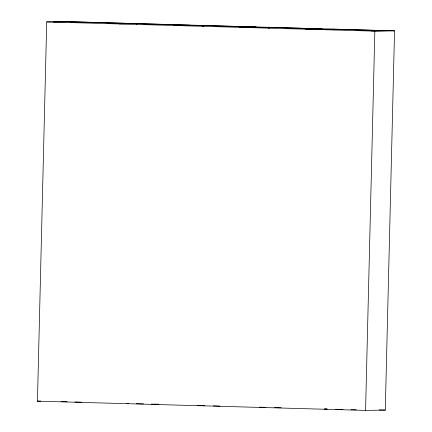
<?xml version="1.0" encoding="UTF-8"?>
<svg xmlns="http://www.w3.org/2000/svg" width="432" height="432" viewBox="0 0 432 432"><rect width="100%" height="100%" fill="white"/><g stroke="black" fill="none" stroke-linecap="round" stroke-linejoin="round"><path stroke-width="0.65" d="M37.444 401.161L46.71 21.913L66.42 21.6L394.556 30.839L385.29 410.087L365.58 410.4L37.444 401.161L40.727 401.112M365.58 410.4L374.846 31.147L394.556 30.839M254.864 27.389L256.127 27.011L201.695 25.477L185.144 25.736M320.701 29.241L321.959 28.863L267.532 27.329L250.976 27.594M53.471 22.032L70.027 21.773L124.459 23.301L107.903 23.566M119.308 23.884L135.864 23.625L190.291 25.159L173.74 25.418M239.571 27.27L256.127 27.011M305.408 29.122L321.959 28.863M316.813 29.446L333.364 29.187L387.796 30.715L371.239 30.98M63.774 401.544L61.106 401.587L67.073 401.755M158.787 404.19L151.47 404.131M327.11 408.958L324.443 409.001L327.094 409.072M356.292 409.752L350.968 409.747M46.71 21.913L374.846 31.147M379.226 409.919L385.29 410.087M75.028 401.976L81.659 402.165M136.22 403.699L143.516 403.904M197.413 405.421L204.709 405.626M213.327 405.869L219.958 406.058M259.27 407.165L265.901 407.349M274.52 407.592L281.151 407.781M335.713 409.315L343.008 409.52M333.364 29.187L334.476 29.916M267.532 27.329L269.195 28.426M201.695 25.477L203.364 26.573M135.864 23.625L136.971 24.354M70.027 21.773L71.14 22.502M128.272 403.418L126.938 403.439L128.266 403.477"/></g></svg>
